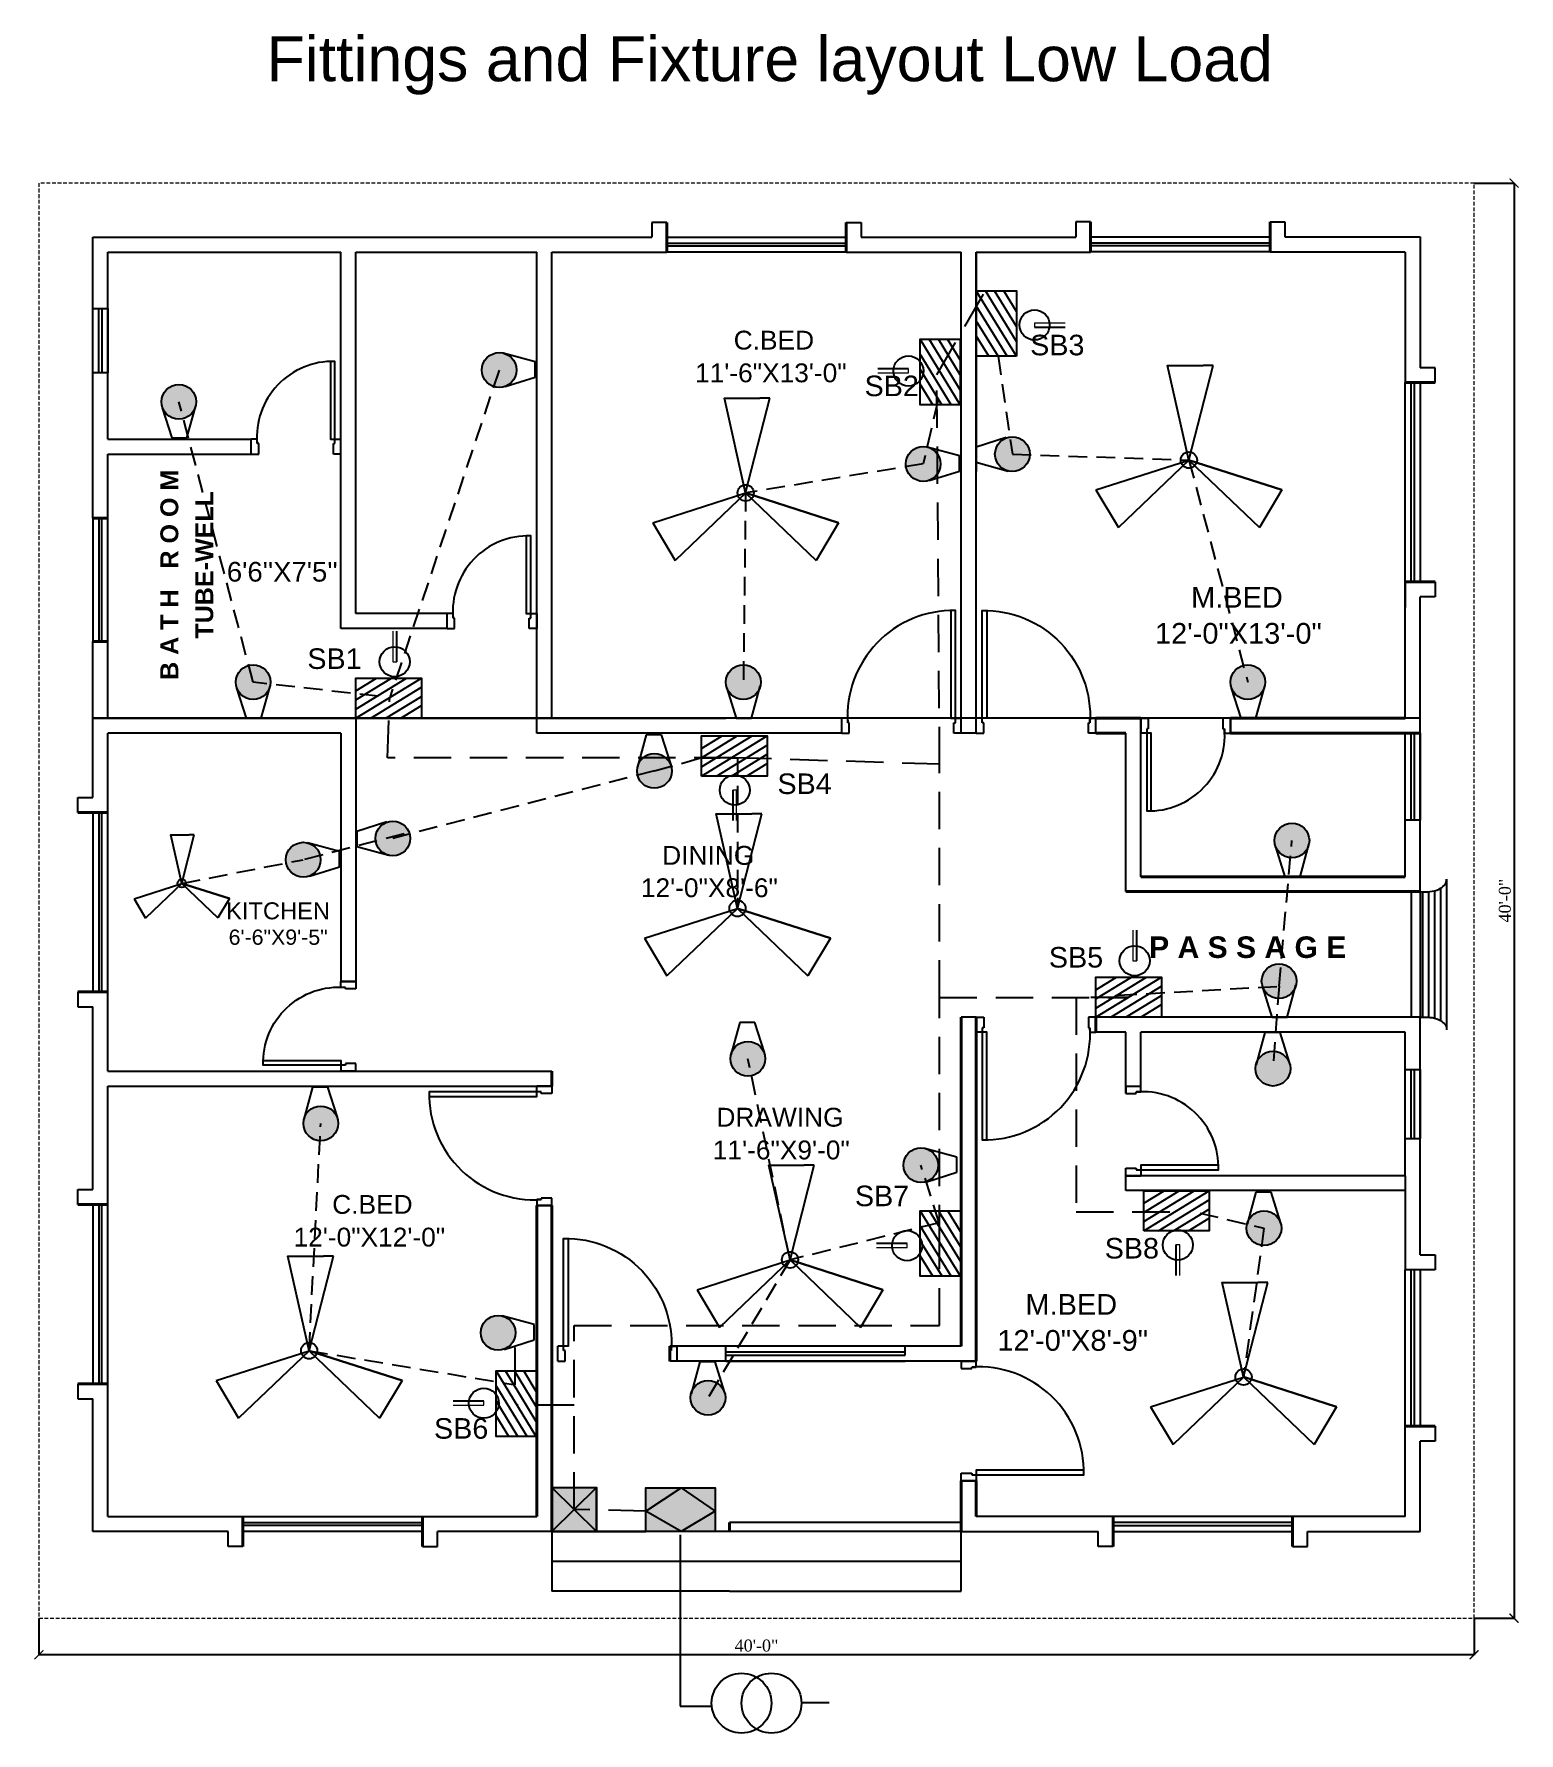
# Model space of a CAD drawing. Header units: inches. Extents: x 2254 to 46109, y 12082 to 26783.
# Drawn here: x 45115 to 45611, y 25567 to 26135 of the extents above; entities that cross this region are included whole.
import ezdxf
from ezdxf.enums import TextEntityAlignment as Align

# ---------------------------------------------------------------- set-up
doc = ezdxf.new("R2010")
doc.units = ezdxf.units.IN
doc.header["$LTSCALE"] = 5
doc.header["$MEASUREMENT"] = 0
doc.linetypes.add('DASHED2', pattern=[0.375, 0.25, -0.125])
doc.linetypes.add('HIDDENX10', pattern=[0.75, 0.5, -0.25])
for name, color, linetype, lineweight in [('0.05', 57, 'Continuous', 5), ('1.0 AREA', 7, 'Continuous', 5), ('dim', 4, 'Continuous', 18), ('Text', 7, 'Continuous', 15), ('wall', 7, 'Continuous', 40)]:
    doc.layers.add(name, color=color, linetype=linetype, lineweight=lineweight)
for name, color, linetype in [('CONT-MNR', 96, 'Continuous'), ('door', 12, 'Continuous'), ('FURNITURE', 3, 'Continuous'), ('LIGHT BULB', 7, 'Continuous'), ('win', 104, 'Continuous'), ('WIRING', 7, 'Continuous')]:
    doc.layers.add(name, color=color, linetype=linetype)
doc.styles.add('RS6', font='times.ttf')
doc.styles.get("Standard").update_dxf_attribs({"font": 'arial.ttf'})
doc.dimstyles.new('1_8-2', dxfattribs={"dimtxt": 4, "dimasz": 3, "dimexe": 0.18, "dimexo": 0.0625, "dimgap": 0.125, "dimtad": 0, "dimdec": 0, "dimrnd": 1.125, "dimzin": 3, "dimdsep": 46, "dimlunit": 4, "dimtxsty": 'RS6', "dimblk": 'ARCHTICK', "dimcen": 2, "dimclrt": 7, "dimadec": 0, "dimazin": 0, "dimtfac": 1, "dimtdec": 0, "dimtix": 1, "dimtmove": 0, "dimatfit": 3, "dimfxl": 1, "dimtvp": 0.75, "dimtolj": 1, "dimtzin": 0, "dimarcsym": 0})

# ---------------------------------------------------------------- blocks, each defined once
blk = doc.blocks.new('A$C074A1D5E')
at = {"linetype": 'Continuous'}
for p, q in [((-38, 5), (-40, 5)), ((-40, 0), (-40, 5)), ((-40, 0), (-37.5, 0)), ((-38, 3.5), (-38, 5)), ((-37.5, 3.5), (-38, 3.5)), ((-37.5, 0), (-37.5, 3.5)), ((-2.5, 3.5), (-2, 3.5)), ((-2.5, 0), (-2.5, 3.5)), ((0, 0), (-2.5, 0)), ((-2, 3.5), (-2, 5)), ((-2, 5), (0, 5)), ((0, 0), (0, 5))]:
    blk.add_line(p, q, dxfattribs=at)
blk.add_lwpolyline([(-3.5, 41), (-3.5, 5), (-2, 5), (-2, 41)], close=True, dxfattribs=at)
blk.add_arc((-2.75, 5.69), 35.32, 88.7832, 183.5551, dxfattribs=at)
blk = doc.blocks.new('D3')
at = {"layer": 'FURNITURE', "linetype": 'Continuous'}
for p, q in [((-30, 0), (-30, 5)), ((-28, 5), (-30, 5)), ((-30, 0), (-27.5, 0)), ((-28, 3.5), (-28, 5)), ((-27.5, 3.5), (-28, 3.5)), ((-27.5, 0), (-27.5, 3.5)), ((-2.5, 0), (-2.5, 3.5)), ((-2.5, 3.5), (-2, 3.5)), ((0, 0), (-2.5, 0)), ((-2, 5), (0, 5)), ((-2, 3.5), (-2, 5)), ((0, 0), (0, 5))]:
    blk.add_line(p, q, dxfattribs=at)
blk.add_lwpolyline([(-3.5, 31), (-3.5, 5), (-2, 5), (-2, 31)], close=True, dxfattribs=at)
blk.add_arc((-2.75, 5.67), 25.34, 88.3041, 184.9079, dxfattribs=at)
blk = doc.blocks.new('BOUN22')
at = {"layer": '0.05', "color": 152, "linetype": 'DASHED2', "true_color": 0x2776bb}
for p, q in [((5398.09, 2116.47), (4918.09, 2116.47)), ((4918.09, 2116.47), (4918.09, 1636.47)), ((5398.09, 1636.47), (5398.09, 2116.47)), ((4918.09, 1636.47), (5398.09, 1636.47))]:
    blk.add_line(p, q, dxfattribs=at)
blk = doc.blocks.new('_ArchTick')
at = {"color": 0, "const_width": 0.15}
blk.add_lwpolyline([(-0.5, -0.5), (0.5, 0.5)], dxfattribs=at)
blk = doc.blocks.new('*D16')
at = {"color": 0, "lineweight": -2, "transparency": 16777216}
for p, q in [((45596.33, 26085.61), (45609.82, 26085.61)), ((45609.64, 26085.61), (45609.64, 25605.61)), ((45596.33, 25605.61), (45609.82, 25605.61))]:
    blk.add_line(p, q, dxfattribs=at)
at = {"layer": 'Defpoints', "color": 0, "lineweight": -3, "transparency": 16777216}
for p in [(45596.27, 26085.61), (45596.27, 25605.61), (45609.64, 25605.61)]:
    blk.add_point(p, dxfattribs=at)
at = {"color": 0, "lineweight": -2, "transparency": 16777216, "xscale": 3, "yscale": 3, "zscale": 3}
for p, rotation in [((45609.64, 26085.61), 90), ((45609.64, 25605.61), 270)]:
    blk.add_blockref('_ArchTick', p, dxfattribs=dict(at, rotation=rotation))
at = {"color": 7, "transparency": 16777216, "insert": (45606.59, 25845.61), "char_height": 4, "attachment_point": 5, "rotation": 90, "style": 'RS6'}
blk.add_mtext('\\A1;40\'-0"', dxfattribs=at)
blk = doc.blocks.new('*D17')
at = {"color": 0, "lineweight": -2, "transparency": 16777216}
for p, q in [((45116.27, 25605.55), (45116.27, 25593.21)), ((45596.27, 25605.55), (45596.27, 25593.21)), ((45596.27, 25593.39), (45116.27, 25593.39))]:
    blk.add_line(p, q, dxfattribs=at)
at = {"layer": 'Defpoints', "color": 0, "lineweight": -3, "transparency": 16777216}
for p in [(45116.27, 25605.61), (45596.27, 25605.61), (45116.27, 25593.39)]:
    blk.add_point(p, dxfattribs=at)
at = {"color": 0, "lineweight": -2, "transparency": 16777216, "xscale": 3, "yscale": 3, "zscale": 3, "rotation": 180}
blk.add_blockref('_ArchTick', (45116.27, 25593.39), dxfattribs=at)
at = {"color": 0, "lineweight": -2, "transparency": 16777216, "xscale": 3, "yscale": 3, "zscale": 3}
blk.add_blockref('_ArchTick', (45596.27, 25593.39), dxfattribs=at)
at = {"color": 7, "transparency": 16777216, "insert": (45356.27, 25596.44), "char_height": 4, "attachment_point": 5, "style": 'RS6'}
blk.add_mtext('\\A1;40\'-0"', dxfattribs=at)
blk = doc.blocks.new('r')
at = {"color": 1, "ltscale": 0.1}
blk.add_line((32734.51, 11226.13), (32724.26, 11226.13), dxfattribs=at)
blk.add_circle((32734.47, 11225.44), 5.03, dxfattribs=at)
at = {"layer": 'dim'}
for p, q in [((32724.26, 11224.8), (32734.51, 11224.8)), ((32734.51, 11224.8), (32734.51, 11226.13))]:
    blk.add_line(p, q, dxfattribs=at)

msp = doc.modelspace()

# ---------------------------------------------------------------- hatches: boundary and pattern name
at = {"layer": 'LIGHT BULB'}
h = msp.add_hatch(color=256, dxfattribs=at)
h.set_gradient(color1=(255, 255, 255), color2=(254, 234, 185), tint=1)
h.paths.add_polyline_path([(45270.2, 26017.27, 0.860017), (45271.92, 26028.63), (45271.55, 26028.73, 0.059005), (45270.2, 26028.89, 1)])
h = msp.add_hatch(color=256, dxfattribs=at)
h.set_gradient(color1=(255, 255, 255), color2=(254, 234, 185), tint=1)
h.paths.add_polyline_path([(45157.27, 26012.44, 0.860017), (45168.63, 26010.72), (45168.73, 26011.08, 0.059005), (45168.89, 26012.44, 1)])
h = msp.add_hatch(color=256, dxfattribs=at)
h.set_gradient(color1=(255, 255, 255), color2=(254, 234, 185), tint=1)
h.paths.add_polyline_path([(45441.84, 26000.74, 0.860017), (45440.13, 25989.38), (45440.49, 25989.28, 0.059005), (45441.84, 25989.12, 1)])
h = msp.add_hatch(color=256, dxfattribs=at)
h.set_gradient(color1=(255, 255, 255), color2=(254, 234, 185), tint=1)
h.paths.add_polyline_path([(45412.04, 25985.84, 0.860017), (45413.76, 25997.2), (45413.39, 25997.3, 0.059005), (45412.04, 25997.46, 1)])
h = msp.add_hatch(color=256, dxfattribs=at)
h.set_gradient(color1=(255, 255, 255), color2=(254, 234, 185), tint=1)
h.paths.add_polyline_path([(45182.1, 25918.69, 0.860017), (45193.46, 25916.97), (45193.56, 25917.33, 0.059005), (45193.72, 25918.69, 1)])
h = msp.add_hatch(color=256, dxfattribs=at)
h.set_gradient(color1=(255, 255, 255), color2=(254, 234, 185), tint=1)
h.paths.add_polyline_path([(45346.05, 25918.69, 0.860017), (45357.41, 25916.97), (45357.51, 25917.33, 0.059005), (45357.67, 25918.69, 1)])
h = msp.add_hatch(color=256, dxfattribs=at)
h.set_gradient(color1=(255, 255, 255), color2=(254, 234, 185), tint=1)
h.paths.add_polyline_path([(45514.77, 25918.69, 0.860017), (45526.13, 25916.97), (45526.23, 25917.33, 0.059005), (45526.39, 25918.69, 1)])
h = msp.add_hatch(color=256, dxfattribs=at)
h.set_gradient(color1=(255, 255, 255), color2=(254, 234, 185), tint=1)
h.paths.add_polyline_path([(45327.92, 25888.98, 0.860017), (45316.56, 25890.7), (45316.46, 25890.34, 0.059005), (45316.3, 25888.98, 1)])
h = msp.add_hatch(color=256, dxfattribs=at)
h.set_gradient(color1=(255, 255, 255), color2=(254, 234, 185), tint=1)
h.paths.add_polyline_path([(45234.64, 25872.23, 0.860017), (45232.92, 25860.87), (45233.28, 25860.77, 0.059005), (45234.64, 25860.61, 1)])
h = msp.add_hatch(color=256, dxfattribs=at)
h.set_gradient(color1=(255, 255, 255), color2=(254, 234, 185), tint=1)
h.paths.add_polyline_path([(45529.55, 25865.69, 0.860017), (45540.91, 25863.97), (45541.01, 25864.33, 0.059005), (45541.17, 25865.69, 1)])
h = msp.add_hatch(color=256, dxfattribs=at)
h.set_gradient(color1=(255, 255, 255), color2=(254, 234, 185), tint=1)
h.paths.add_polyline_path([(45204.68, 25853.49, 0.860017), (45206.4, 25864.85), (45206.04, 25864.95, 0.059005), (45204.68, 25865.11, 1)])
h = msp.add_hatch(color=256, dxfattribs=at)
h.set_gradient(color1=(255, 255, 255), color2=(254, 234, 185), tint=1)
h.paths.add_polyline_path([(45525.22, 25818.69, 0.860017), (45536.58, 25816.97), (45536.68, 25817.33, 0.059005), (45536.84, 25818.69, 1)])
h = msp.add_hatch(color=256, dxfattribs=at)
h.set_gradient(color1=(255, 255, 255), color2=(254, 234, 185), tint=1)
h.paths.add_polyline_path([(45359.18, 25792.73, 0.860017), (45347.82, 25794.45), (45347.72, 25794.09, 0.059005), (45347.56, 25792.73, 1)])
h = msp.add_hatch(color=256, dxfattribs=at)
h.set_gradient(color1=(255, 255, 255), color2=(254, 234, 185), tint=1)
h.paths.add_polyline_path([(45534.82, 25789.42, 0.860017), (45523.46, 25791.14), (45523.36, 25790.77, 0.059005), (45523.2, 25789.42, 1)])
h = msp.add_hatch(color=256, dxfattribs=at)
h.set_gradient(color1=(255, 255, 255), color2=(254, 234, 185), tint=1)
h.paths.add_polyline_path([(45216.34, 25771.11, 0.860017), (45204.97, 25772.83), (45204.88, 25772.47, 0.059005), (45204.71, 25771.11, 1)])
h = msp.add_hatch(color=256, dxfattribs=at)
h.set_gradient(color1=(255, 255, 255), color2=(254, 234, 185), tint=1)
h.paths.add_polyline_path([(45411.24, 25751.3, 0.860017), (45412.96, 25762.66), (45412.59, 25762.76, 0.059005), (45411.24, 25762.92, 1)])
h = msp.add_hatch(color=256, dxfattribs=at)
h.set_gradient(color1=(255, 255, 255), color2=(254, 234, 185), tint=1)
h.paths.add_polyline_path([(45531.81, 25736.06, 0.860017), (45520.45, 25737.78), (45520.35, 25737.42, 0.059005), (45520.19, 25736.06, 1)])
h = msp.add_hatch(color=256, dxfattribs=at)
h.set_gradient(color1=(255, 255, 255), color2=(254, 234, 185), tint=1)
h.paths.add_polyline_path([(45269.83, 25695.27, 0.860017), (45271.55, 25706.63), (45271.19, 25706.73, 0.059005), (45269.83, 25706.89, 1)])
h = msp.add_hatch(color=256, dxfattribs=at)
h.set_gradient(color1=(255, 255, 255), color2=(254, 234, 185), tint=1)
h.paths.add_polyline_path([(45345.85, 25679.32, 0.860017), (45334.49, 25681.04), (45334.39, 25680.68, 0.059005), (45334.23, 25679.32, 1)])
at = {"layer": 'WIRING', "linetype": 'ByBlock', "lineweight": -3, "ltscale": 5, "true_color": 0x000000}
h = msp.add_hatch(color=18, dxfattribs=at)
h.set_gradient(color1=(255, 255, 255), color2=(254, 234, 185), name='INVCURVED')
h.paths.add_polyline_path([(45302.75, 25649.33), (45295.26, 25649.33), (45295.26, 25641.97)], flags=17)
h.paths.add_polyline_path([(45295.26, 25649.33), (45287.77, 25649.33), (45295.26, 25641.97)], flags=17)
h.paths.add_polyline_path([(45287.77, 25649.33), (45287.77, 25634.61), (45295.26, 25641.97)])
h.paths.add_polyline_path([(45295.26, 25641.97), (45287.77, 25634.61), (45302.75, 25634.61)])
h.paths.add_polyline_path([(45302.75, 25641.81), (45295.26, 25641.97), (45302.75, 25634.61)])
h.paths.add_polyline_path([(45302.75, 25649.33), (45295.26, 25641.97), (45302.75, 25641.81)])
at = {"layer": 'WIRING', "lineweight": -3, "ltscale": 5, "true_color": 0x000000}
h = msp.add_hatch(color=18, dxfattribs=at)
h.set_gradient(color1=(255, 255, 255), color2=(254, 234, 185), name='INVCURVED')
h.paths.add_polyline_path([(45342.47, 25641.45), (45331.09, 25649.2), (45319.25, 25641.45), (45331.09, 25634.61)])
h.paths.add_polyline_path([(45342.47, 25649.2), (45331.09, 25649.2), (45342.47, 25641.45)], flags=17)
h.paths.add_polyline_path([(45319.25, 25641.45), (45319.25, 25634.61), (45331.09, 25634.61)], flags=17)
h.paths.add_polyline_path([(45331.09, 25649.2), (45319.25, 25649.2), (45319.25, 25641.45)], flags=17)
h.paths.add_polyline_path([(45342.47, 25641.45), (45331.09, 25634.61), (45342.47, 25634.61)], flags=17)

# ---------------------------------------------------------------- linework, layer by layer
for p, q in [((45134.27, 25973.54), (45134.27, 26067.47)), ((45134.27, 26067.47), (45218.06, 26067.47)), ((45217.27, 26067.47), (45321.27, 26067.47)), ((45391.27, 26067.47), (45463.02, 26067.47)), ((45533.02, 26067.61), (45578.27, 26067.61)), ((45139.27, 25999.96), (45139.27, 26062.47)), ((45139.27, 26062.47), (45217.27, 26062.47)), ((45217.27, 25936.61), (45217.27, 26062.47)), ((45222.27, 26014.47), (45222.27, 26062.47)), ((45222.27, 26062.47), (45282.77, 26062.47)), ((45282.77, 25941.61), (45282.77, 26062.47)), ((45287.77, 26062.47), (45326.27, 26062.47)), ((45287.77, 25906.61), (45287.77, 26062.47)), ((45386.27, 26062.47), (45424.77, 26062.47)), ((45424.77, 25901.61), (45424.77, 26062.47)), ((45429.77, 25901.61), (45429.77, 26062.47)), ((45429.77, 26062.47), (45468.02, 26062.47)), ((45528.02, 26062.61), (45573.27, 26062.61)), ((45134.27, 26043.68), (45139.27, 26043.68)), ((45139.27, 26022.19), (45134.27, 26022.19)), ((45222.27, 25941.61), (45222.27, 26014.47)), ((45139.27, 25999.96), (45187.27, 25999.96)), ((45139.27, 25973.54), (45139.27, 25994.96)), ((45139.27, 25994.96), (45187.27, 25994.96)), ((45573.27, 25952.2), (45573.27, 25943.6)), ((45252.77, 25941.61), (45222.27, 25941.61)), ((45282.77, 25941.61), (45282.77, 25936.61)), ((45282.77, 25901.61), (45282.77, 25936.61)), ((45134.27, 25880.11), (45134.27, 25932.33)), ((45139.27, 25906.61), (45139.27, 25932.33)), ((45578.27, 25906.61), (45134.27, 25906.61)), ((45222.27, 25906.61), (45139.27, 25906.61)), ((45139.27, 25875.11), (45139.27, 25901.61)), ((45217.27, 25901.61), (45139.27, 25901.61)), ((45217.27, 25901.61), (45217.27, 25818.61)), ((45222.27, 25906.61), (45222.27, 25818.61)), ((45384.77, 25901.61), (45282.77, 25901.61)), ((45384.77, 25901.61), (45384.77, 25906.61)), ((45429.77, 25901.61), (45424.77, 25901.61)), ((45469.77, 25901.61), (45469.77, 25906.61)), ((45479.77, 25848.61), (45479.77, 25901.61)), ((45484.77, 25853.61), (45484.77, 25906.61)), ((45514.77, 25901.61), (45514.77, 25906.61)), ((45578.27, 25872.54), (45573.27, 25872.54)), ((45587.07, 25852.8), (45587.07, 25802.43)), ((45579.07, 25848.59), (45579.07, 25806.64)), ((45581.07, 25848.62), (45581.07, 25806.61)), ((45583.07, 25848.93), (45583.07, 25806.29)), ((45585.07, 25849.77), (45585.07, 25805.45)), ((45139.27, 25788.61), (45139.27, 25815.11)), ((45469.77, 25806.61), (45469.77, 25801.61)), ((45573.27, 25789.15), (45578.27, 25789.15)), ((45573.27, 25766.08), (45578.27, 25766.08)), ((45573.27, 25753.61), (45573.27, 25722.11)), ((45578.27, 25727.11), (45583.27, 25727.11)), ((45583.27, 25727.11), (45583.27, 25722.11)), ((45578.27, 25722.11), (45573.27, 25722.11)), ((45583.27, 25722.11), (45578.27, 25722.11)), ((45346.02, 25691.61), (45346.02, 25696.61)), ((45406.02, 25693.61), (45406.02, 25696.61)), ((45287.77, 25634.61), (45287.77, 25614.61)), ((45424.77, 25614.61), (45424.77, 25634.61)), ((45347.27, 25614.61), (45424.77, 25614.61))]:
    msp.add_line(p, q)
at = {"color": 18, "lineweight": 25, "true_color": 0x000000}
for p, q in [((45319.25, 25641.45), (45331.09, 25649.2)), ((45331.09, 25649.2), (45342.47, 25641.45)), ((45331.09, 25634.61), (45319.25, 25641.45)), ((45342.47, 25641.45), (45331.09, 25634.61))]:
    msp.add_line(p, q, dxfattribs=at)
at = {"lineweight": 25}
msp.add_lwpolyline([(45319.25, 25634.61), (45319.25, 25649.2), (45342.47, 25649.2), (45342.47, 25634.61)], close=True, dxfattribs=at)
for points in [[(45578.27, 25848.61), (45584.56, 25849.49), (45587.07, 25852.34), (45587.07, 25852.8)], [(45578.27, 25806.61), (45584.56, 25805.73), (45587.07, 25802.88), (45587.07, 25802.43)]]:
    msp.add_spline(points, degree=3)
at = {"layer": '1.0 AREA', "lineweight": -3}
for p, q in [((45326.27, 26072.47), (45321.27, 26072.47)), ((45321.27, 26072.47), (45321.27, 26067.47)), ((45386.27, 26072.47), (45391.27, 26072.47)), ((45391.27, 26072.47), (45391.27, 26067.47)), ((45468.02, 26072.61), (45463.02, 26072.61)), ((45463.02, 26072.61), (45463.02, 26067.47)), ((45528.02, 26072.61), (45533.02, 26072.61)), ((45533.02, 26072.61), (45533.02, 26067.61)), ((45578.27, 26067.61), (45578.27, 26023.86)), ((45573.27, 26062.47), (45573.27, 26018.86)), ((45583.27, 26023.86), (45578.27, 26023.86)), ((45583.27, 26018.86), (45583.27, 26023.86)), ((45573.27, 25906.61), (45573.27, 25952.2)), ((45578.27, 25901.61), (45578.27, 25947.2)), ((45583.27, 25947.2), (45578.27, 25947.2)), ((45583.27, 25952.2), (45583.27, 25947.2)), ((45578.27, 25872.54), (45578.27, 25901.61)), ((45129.27, 25875.11), (45129.27, 25880.11)), ((45129.27, 25880.11), (45134.27, 25880.11)), ((45573.27, 25853.61), (45573.27, 25872.54)), ((45578.27, 25848.61), (45578.27, 25872.54)), ((45217.27, 25818.61), (45222.27, 25818.61)), ((45129.27, 25815.11), (45129.27, 25810.11)), ((45129.27, 25810.11), (45134.27, 25810.11)), ((45134.27, 25748.99), (45134.27, 25810.11)), ((45429.77, 25806.61), (45424.77, 25806.61)), ((45578.27, 25806.61), (45469.77, 25806.61)), ((45578.27, 25727.11), (45578.27, 25806.61)), ((45479.77, 25801.61), (45469.77, 25801.61)), ((45479.77, 25781.11), (45479.77, 25801.61)), ((45484.77, 25783.61), (45484.77, 25801.61)), ((45573.27, 25801.61), (45484.77, 25801.61)), ((45573.27, 25753.61), (45573.27, 25801.61)), ((45139.27, 25788.61), (45282.77, 25788.61)), ((45282.77, 25788.61), (45287.77, 25788.61)), ((45578.27, 25766.08), (45578.27, 25789.15)), ((45139.27, 25743.99), (45139.27, 25783.61)), ((45139.27, 25783.61), (45287.77, 25783.61)), ((45479.77, 25748.61), (45479.77, 25756.11)), ((45573.27, 25753.61), (45479.77, 25753.61)), ((45129.27, 25743.99), (45129.27, 25748.99)), ((45129.27, 25748.99), (45134.27, 25748.99)), ((45573.27, 25748.61), (45479.77, 25748.61)), ((45282.77, 25743.61), (45287.77, 25743.61)), ((45424.77, 25696.61), (45327.27, 25696.61)), ((45429.77, 25691.61), (45327.27, 25691.61)), ((45129.27, 25683.99), (45129.27, 25678.99)), ((45139.27, 25639.61), (45139.27, 25683.99)), ((45129.27, 25678.99), (45134.27, 25678.99)), ((45134.27, 25634.61), (45134.27, 25678.99)), ((45573.27, 25639.61), (45573.27, 25669.79)), ((45583.27, 25669.79), (45583.27, 25664.79)), ((45578.27, 25634.61), (45578.27, 25664.79)), ((45583.27, 25664.79), (45578.27, 25664.79)), ((45429.77, 25651.61), (45424.77, 25651.61)), ((45179.52, 25634.61), (45134.27, 25634.61)), ((45139.27, 25639.61), (45184.52, 25639.61)), ((45179.52, 25629.61), (45179.52, 25634.61)), ((45244.52, 25639.61), (45282.77, 25639.61)), ((45287.77, 25634.61), (45249.52, 25634.61)), ((45249.52, 25629.61), (45249.52, 25634.61)), ((45347.27, 25634.61), (45287.77, 25634.61)), ((45424.77, 25634.61), (45470.52, 25634.61)), ((45475.52, 25639.61), (45429.77, 25639.61)), ((45470.52, 25629.61), (45470.52, 25634.61)), ((45573.27, 25639.61), (45535.52, 25639.61)), ((45540.52, 25634.61), (45578.27, 25634.61)), ((45540.52, 25629.61), (45540.52, 25634.61)), ((45184.52, 25629.61), (45179.52, 25629.61)), ((45244.52, 25629.61), (45249.52, 25629.61)), ((45475.52, 25629.61), (45470.52, 25629.61)), ((45535.52, 25629.61), (45540.52, 25629.61)), ((45424.77, 25624.61), (45287.77, 25624.61)), ((45347.27, 25614.61), (45287.77, 25614.61))]:
    msp.add_line(p, q, dxfattribs=at)
at = {"layer": '1.0 AREA', "color": 165, "lineweight": -3, "true_color": 0x5e67af}
for p, q in [((45575.27, 25848.61), (45575.27, 25806.61)), ((45578.27, 25848.61), (45578.27, 25806.61)), ((45424.77, 25637.61), (45347.27, 25637.61)), ((45424.77, 25634.61), (45347.27, 25634.61))]:
    msp.add_line(p, q, dxfattribs=at)
at = {"layer": 'LIGHT BULB'}
for p, q in [((45429.77, 26062.47), (45429.77, 25989.12)), ((45282.27, 26025.78), (45271.55, 26028.73)), ((45272.23, 26017.52), (45282.27, 26020.72)), ((45282.27, 26020.72), (45282.27, 26025.78)), ((45500.88, 25992.96), (45508.99, 26024.59)), ((45508.99, 26024.59), (45505.66, 26024.59)), ((45157.52, 26010.4), (45160.72, 26000.36)), ((45165.79, 26000.36), (45168.73, 26011.08)), ((45352.64, 25981.98), (45360.75, 26013.62)), ((45360.75, 26013.62), (45357.42, 26013.62)), ((45160.72, 26000.36), (45165.79, 26000.36)), ((45439.81, 26000.49), (45429.77, 25997.28)), ((45424.11, 25994.35), (45413.39, 25997.3)), ((45424.11, 25989.29), (45424.11, 25994.35)), ((45429.77, 25997.28), (45429.77, 25992.22)), ((45429.77, 25992.22), (45440.49, 25989.28)), ((45469.8, 25982.97), (45500.88, 25992.95)), ((45500.88, 25992.95), (45477.31, 25970.36)), ((45500.88, 25992.96), (45531.97, 25982.97)), ((45531.97, 25982.97), (45500.88, 25992.96)), ((45500.88, 25992.96), (45524.46, 25970.37)), ((45414.07, 25986.09), (45424.11, 25989.29)), ((45321.56, 25971.99), (45352.65, 25981.97)), ((45352.65, 25981.97), (45329.07, 25959.39)), ((45352.64, 25981.98), (45383.73, 25972)), ((45383.73, 25972), (45352.64, 25981.98)), ((45352.64, 25981.98), (45376.22, 25959.4)), ((45469.8, 25982.97), (45477.31, 25970.36)), ((45531.97, 25982.97), (45524.46, 25970.37)), ((45321.56, 25971.99), (45329.07, 25959.39)), ((45383.73, 25972), (45376.22, 25959.4)), ((45252.77, 25936.61), (45217.27, 25936.61)), ((45182.35, 25916.65), (45185.55, 25906.61)), ((45190.61, 25906.61), (45193.56, 25917.33)), ((45346.31, 25916.65), (45349.51, 25906.61)), ((45354.57, 25906.61), (45357.51, 25917.33)), ((45515.02, 25916.65), (45518.22, 25906.61)), ((45523.29, 25906.61), (45526.23, 25917.33)), ((45134.27, 25906.61), (45346.05, 25906.61)), ((45139.27, 25906.61), (45182.1, 25906.61)), ((45185.55, 25906.61), (45190.61, 25906.61)), ((45349.51, 25906.61), (45354.57, 25906.61)), ((45518.22, 25906.61), (45523.29, 25906.61)), ((45319.4, 25901.06), (45316.46, 25890.34)), ((45324.46, 25901.06), (45319.4, 25901.06)), ((45327.67, 25891.02), (45324.46, 25901.06)), ((45349.9, 25843), (45358.01, 25874.64)), ((45358.01, 25874.64), (45354.67, 25874.64)), ((45164.03, 25851.38), (45168.19, 25867.59)), ((45168.19, 25867.59), (45166.48, 25867.59)), ((45232.6, 25871.98), (45222.57, 25868.78)), ((45222.57, 25868.78), (45222.57, 25863.71)), ((45216.76, 25862.01), (45206.04, 25864.95)), ((45216.76, 25856.94), (45216.76, 25862.01)), ((45222.57, 25863.71), (45233.28, 25860.77)), ((45529.81, 25863.65), (45533.01, 25853.61)), ((45538.07, 25853.61), (45541.01, 25864.33)), ((45206.72, 25853.74), (45216.76, 25856.94)), ((45148.11, 25846.26), (45164.04, 25851.38)), ((45164.04, 25851.38), (45151.95, 25839.8)), ((45164.03, 25851.38), (45179.97, 25846.27)), ((45179.97, 25846.27), (45164.03, 25851.38)), ((45164.03, 25851.38), (45176.12, 25839.81)), ((45573.27, 25853.61), (45529.55, 25853.61)), ((45533.01, 25853.61), (45538.07, 25853.61)), ((45148.11, 25846.26), (45151.95, 25839.8)), ((45179.97, 25846.27), (45176.12, 25839.81)), ((45318.81, 25833.01), (45349.9, 25842.99)), ((45349.9, 25842.99), (45326.32, 25820.41)), ((45349.9, 25843), (45380.99, 25833.02)), ((45380.99, 25833.02), (45349.9, 25843)), ((45349.9, 25843), (45373.48, 25820.41)), ((45318.81, 25833.01), (45326.32, 25820.41)), ((45380.99, 25833.02), (45373.48, 25820.41)), ((45525.47, 25816.65), (45528.67, 25806.61)), ((45533.73, 25806.61), (45536.68, 25817.33)), ((45350.66, 25804.81), (45347.72, 25794.09)), ((45355.73, 25804.81), (45350.66, 25804.81)), ((45358.93, 25794.77), (45355.73, 25804.81)), ((45528.67, 25806.61), (45533.73, 25806.61)), ((45526.31, 25801.49), (45523.36, 25790.77)), ((45531.37, 25801.49), (45526.31, 25801.49)), ((45534.57, 25791.45), (45531.37, 25801.49)), ((45207.82, 25783.19), (45204.88, 25772.47)), ((45212.88, 25783.19), (45207.82, 25783.19)), ((45216.08, 25773.15), (45212.88, 25783.19)), ((45423.31, 25759.82), (45412.59, 25762.76)), ((45423.31, 25754.75), (45423.31, 25759.82)), ((45367.48, 25725.46), (45375.59, 25757.09)), ((45375.59, 25757.09), (45372.25, 25757.09)), ((45413.27, 25751.55), (45423.31, 25754.75)), ((45523.29, 25748.13), (45520.35, 25737.42)), ((45528.36, 25748.13), (45523.29, 25748.13)), ((45531.56, 25738.1), (45528.36, 25748.13)), ((45206.64, 25695.08), (45214.75, 25726.71)), ((45214.75, 25726.71), (45211.41, 25726.71)), ((45336.39, 25715.47), (45367.48, 25725.45)), ((45367.48, 25725.45), (45343.9, 25702.86)), ((45367.48, 25725.46), (45398.57, 25715.48)), ((45398.57, 25715.48), (45367.48, 25725.46)), ((45367.48, 25725.46), (45391.06, 25702.87)), ((45336.39, 25715.47), (45343.9, 25702.86)), ((45398.57, 25715.48), (45391.06, 25702.87)), ((45519.16, 25686.29), (45527.27, 25717.92)), ((45527.27, 25717.92), (45523.93, 25717.92)), ((45281.91, 25703.79), (45271.19, 25706.73)), ((45281.91, 25698.72), (45281.91, 25703.79)), ((45271.87, 25695.52), (45281.91, 25698.72)), ((45175.55, 25685.09), (45206.64, 25695.07)), ((45206.64, 25695.07), (45183.06, 25672.48)), ((45206.64, 25695.08), (45237.73, 25685.09)), ((45237.73, 25685.09), (45206.64, 25695.08)), ((45206.64, 25695.08), (45230.22, 25672.49)), ((45337.33, 25691.39), (45334.39, 25680.68)), ((45342.4, 25691.39), (45337.33, 25691.39)), ((45345.6, 25681.36), (45342.4, 25691.39)), ((45488.07, 25676.3), (45519.16, 25686.28)), ((45519.16, 25686.28), (45495.58, 25663.69)), ((45519.16, 25686.29), (45550.25, 25676.31)), ((45550.25, 25676.31), (45519.16, 25686.29)), ((45519.16, 25686.29), (45542.74, 25663.7)), ((45175.55, 25685.09), (45183.06, 25672.48)), ((45237.73, 25685.09), (45230.22, 25672.49)), ((45488.07, 25676.3), (45495.58, 25663.69)), ((45550.25, 25676.31), (45542.74, 25663.7))]:
    msp.add_line(p, q, dxfattribs=at)
for points in [[(45500.88, 25992.96), (45493.78, 26024.59), (45505.66, 26024.59)], [(45352.64, 25981.98), (45345.54, 26013.62), (45357.42, 26013.62)], [(45349.9, 25843), (45342.8, 25874.64), (45354.67, 25874.64)], [(45164.03, 25851.38), (45160.4, 25867.59), (45166.48, 25867.59)], [(45367.48, 25725.46), (45360.38, 25757.09), (45372.25, 25757.09)], [(45206.64, 25695.08), (45199.54, 25726.71), (45211.41, 25726.71)], [(45519.16, 25686.29), (45512.06, 25717.92), (45523.93, 25717.92)]]:
    msp.add_lwpolyline(points, dxfattribs=at)
for centre, radius in [((45270.2, 26023.08), 5.81), ((45163.08, 26012.44), 5.81), ((45441.84, 25994.93), 5.81), ((45412.04, 25991.65), 5.81), ((45500.88, 25992.96), 2.72), ((45352.64, 25981.98), 2.72), ((45187.91, 25918.69), 5.81), ((45351.86, 25918.69), 5.81), ((45520.58, 25918.69), 5.81), ((45322.11, 25888.98), 5.81), ((45234.64, 25866.42), 5.81), ((45535.36, 25865.69), 5.81), ((45204.68, 25859.3), 5.81), ((45164.03, 25851.38), 1.39), ((45349.9, 25843), 2.72), ((45531.03, 25818.69), 5.81), ((45353.37, 25792.73), 5.81), ((45529.01, 25789.42), 5.81), ((45210.52, 25771.11), 5.81), ((45411.24, 25757.11), 5.81), ((45526, 25736.06), 5.81), ((45367.48, 25725.46), 2.72), ((45269.83, 25701.08), 5.81), ((45206.64, 25695.08), 2.72), ((45519.16, 25686.29), 2.72), ((45340.04, 25679.32), 5.81)]:
    msp.add_circle(centre, radius, dxfattribs=at)
at = {"layer": 'wall'}
for p, q in [((45326.27, 26062.47), (45326.27, 26072.47)), ((45386.27, 26062.47), (45386.27, 26072.47)), ((45468.02, 26062.47), (45468.02, 26072.61)), ((45528.02, 26062.61), (45528.02, 26072.61)), ((45573.27, 26018.86), (45583.27, 26018.86)), ((45139.27, 25973.54), (45134.27, 25973.54)), ((45573.27, 25952.2), (45578.27, 25952.2)), ((45573.27, 25952.2), (45583.27, 25952.2)), ((45139.27, 25932.33), (45134.27, 25932.33)), ((45469.77, 25906.61), (45484.77, 25906.61)), ((45469.77, 25901.61), (45479.77, 25901.61)), ((45514.77, 25906.61), (45573.27, 25906.61)), ((45514.77, 25901.61), (45578.27, 25901.61)), ((45139.27, 25875.11), (45129.27, 25875.11)), ((45484.77, 25853.61), (45573.27, 25853.61)), ((45479.77, 25848.61), (45578.27, 25848.61)), ((45139.27, 25815.11), (45129.27, 25815.11)), ((45139.27, 25743.99), (45129.27, 25743.99)), ((45139.27, 25683.99), (45129.27, 25683.99)), ((45139.27, 25683.99), (45134.27, 25683.99)), ((45573.27, 25669.79), (45578.27, 25669.79)), ((45573.27, 25669.79), (45583.27, 25669.79)), ((45184.52, 25639.61), (45184.52, 25634.61)), ((45184.52, 25639.61), (45184.52, 25629.61)), ((45244.52, 25639.61), (45244.52, 25629.61)), ((45475.52, 25639.61), (45475.52, 25629.61)), ((45535.52, 25639.61), (45535.52, 25634.61)), ((45535.52, 25639.61), (45535.52, 25629.61))]:
    msp.add_line(p, q, dxfattribs=at)
at = {"layer": 'wall', "ltscale": 25}
for p, q in [((45424.77, 25696.61), (45424.77, 25806.61)), ((45429.77, 25691.61), (45429.77, 25806.61)), ((45469.77, 25801.61), (45469.77, 25806.61)), ((45287.77, 25783.61), (45287.77, 25788.61)), ((45282.77, 25639.61), (45282.77, 25743.61)), ((45287.77, 25634.61), (45287.77, 25743.61)), ((45327.27, 25691.61), (45327.27, 25696.61)), ((45424.77, 25634.61), (45424.77, 25651.61)), ((45429.77, 25639.61), (45429.77, 25651.61)), ((45347.27, 25634.61), (45347.27, 25637.61))]:
    msp.add_line(p, q, dxfattribs=at)
at = {"layer": 'win'}
for p, q in [((45326.27, 26067.47), (45386.27, 26067.47)), ((45468.02, 26067.61), (45528.02, 26067.61)), ((45326.27, 26065.47), (45386.27, 26065.47)), ((45386.27, 26064.47), (45326.27, 26064.47)), ((45386.27, 26062.47), (45326.27, 26062.47)), ((45468.02, 26065.61), (45528.02, 26065.61)), ((45528.02, 26064.61), (45468.02, 26064.61)), ((45528.02, 26062.61), (45468.02, 26062.61)), ((45134.27, 26022.19), (45134.27, 26043.68)), ((45136.27, 26022.19), (45136.27, 26043.68)), ((45137.27, 26043.68), (45137.27, 26022.19)), ((45139.27, 26043.68), (45139.27, 26022.19)), ((45573.27, 25952.2), (45573.27, 26018.86)), ((45575.27, 25952.2), (45575.27, 26018.86)), ((45576.27, 26018.86), (45576.27, 25952.2)), ((45578.27, 26018.86), (45578.27, 25952.2)), ((45134.27, 25973.54), (45134.27, 25932.33)), ((45136.27, 25973.54), (45136.27, 25932.33)), ((45137.27, 25932.33), (45137.27, 25973.54)), ((45139.27, 25932.33), (45139.27, 25973.54)), ((45573.27, 25872.54), (45573.27, 25901.61)), ((45575.27, 25872.54), (45575.27, 25901.61)), ((45576.27, 25901.61), (45576.27, 25872.54)), ((45578.27, 25901.61), (45578.27, 25872.54)), ((45134.27, 25875.11), (45134.27, 25815.11)), ((45136.27, 25875.11), (45136.27, 25815.11)), ((45137.27, 25815.11), (45137.27, 25875.11)), ((45139.27, 25815.11), (45139.27, 25875.11)), ((45573.27, 25766.08), (45573.27, 25789.15)), ((45575.27, 25766.08), (45575.27, 25789.15)), ((45576.27, 25789.15), (45576.27, 25766.08)), ((45578.27, 25789.15), (45578.27, 25766.08)), ((45134.27, 25743.99), (45134.27, 25683.99)), ((45136.27, 25743.99), (45136.27, 25683.99)), ((45137.27, 25683.99), (45137.27, 25743.99)), ((45139.27, 25683.99), (45139.27, 25743.99)), ((45573.27, 25669.79), (45573.27, 25722.11)), ((45575.27, 25669.79), (45575.27, 25722.11)), ((45576.27, 25722.11), (45576.27, 25669.79)), ((45578.27, 25722.11), (45578.27, 25669.79)), ((45406.02, 25696.61), (45346.02, 25696.61)), ((45406.02, 25694.61), (45346.02, 25694.61)), ((45346.02, 25693.61), (45406.02, 25693.61)), ((45346.02, 25691.61), (45406.02, 25691.61)), ((45184.52, 25639.61), (45244.52, 25639.61)), ((45184.52, 25637.61), (45244.52, 25637.61)), ((45244.52, 25636.61), (45184.52, 25636.61)), ((45244.52, 25634.61), (45184.52, 25634.61)), ((45535.52, 25639.61), (45475.52, 25639.61)), ((45535.52, 25637.61), (45475.52, 25637.61)), ((45475.52, 25636.61), (45535.52, 25636.61)), ((45475.52, 25634.61), (45535.52, 25634.61))]:
    msp.add_line(p, q, dxfattribs=at)
at = {"layer": 'WIRING', "color": 18, "true_color": 0x000000}
for p, q in [((45429.77, 26062.47), (45429.77, 26027.66)), ((45302.75, 25649.33), (45287.77, 25634.61)), ((45302.75, 25634.61), (45302.75, 25649.33))]:
    msp.add_line(p, q, dxfattribs=at)
at = {"layer": 'WIRING', "color": 85, "linetype": 'HIDDENX10', "lineweight": -3, "ltscale": 5, "true_color": 0x58ba48}
for p, q in [((45416.59, 26021.44), (45432.84, 26049.58)), ((45417.51, 25891.23), (45416.59, 26021.44)), ((45232.81, 25893.41), (45233.59, 25913.54)), ((45347.91, 25893.41), (45232.81, 25893.41)), ((45417.51, 25891.23), (45347.91, 25893.41)), ((45417.51, 25813.23), (45417.51, 25891.23)), ((45417.51, 25731.32), (45417.51, 25813.23)), ((45417.51, 25813.23), (45480.59, 25813.23)), ((45463.21, 25813.23), (45463.21, 25741.53)), ((45463.21, 25741.53), (45496.15, 25741.53)), ((45417.51, 25703.55), (45417.51, 25731.32)), ((45295.26, 25641.97), (45295.26, 25703.55)), ((45295.26, 25703.55), (45417.51, 25703.55)), ((45295.26, 25676.86), (45276.23, 25676.86)), ((45295.26, 25641.97), (45295.26, 25676.86)), ((45319.25, 25641.45), (45295.26, 25641.97))]:
    msp.add_line(p, q, dxfattribs=at)
at = {"layer": 'WIRING'}
for p, q in [((45443.18, 26027.66), (45429.77, 26049.58)), ((45443.18, 26027.66), (45429.77, 26049.58)), ((45443.18, 26032.67), (45432.84, 26049.58)), ((45443.18, 26037.68), (45435.9, 26049.58)), ((45443.18, 26042.69), (45438.96, 26049.58)), ((45440.12, 26027.66), (45429.77, 26044.57)), ((45437.05, 26027.66), (45429.77, 26039.56)), ((45424.42, 26011.42), (45411, 26033.35)), ((45424.42, 26011.42), (45411, 26033.35)), ((45424.42, 26016.43), (45414.07, 26033.35)), ((45424.42, 26021.44), (45417.13, 26033.35)), ((45424.42, 26026.45), (45420.2, 26033.35)), ((45433.99, 26027.66), (45429.77, 26034.55)), ((45421.35, 26011.42), (45411, 26028.34)), ((45418.29, 26011.42), (45411, 26023.33)), ((45415.22, 26011.42), (45411, 26018.32)), ((45222.27, 25906.61), (45244.19, 25920.02)), ((45222.27, 25909.68), (45239.18, 25920.02)), ((45222.27, 25912.74), (45234.18, 25920.02)), ((45222.27, 25906.61), (45244.19, 25920.02)), ((45227.28, 25906.61), (45244.19, 25916.96)), ((45232.29, 25906.61), (45244.19, 25913.89)), ((45237.3, 25906.61), (45244.19, 25910.83)), ((45337.89, 25887.28), (45359.81, 25900.69)), ((45337.89, 25890.35), (45354.8, 25900.69)), ((45337.89, 25893.41), (45349.79, 25900.69)), ((45337.89, 25887.28), (45359.81, 25900.69)), ((45342.9, 25887.28), (45359.81, 25897.63)), ((45347.91, 25887.28), (45359.81, 25894.56)), ((45352.92, 25887.28), (45359.81, 25891.5)), ((45469.77, 25806.61), (45491.69, 25820.02)), ((45469.77, 25809.68), (45486.68, 25820.02)), ((45469.77, 25812.74), (45481.68, 25820.02)), ((45469.77, 25806.61), (45491.69, 25820.02)), ((45474.78, 25806.61), (45491.69, 25816.96)), ((45479.79, 25806.61), (45491.69, 25813.89)), ((45484.8, 25806.61), (45491.69, 25810.83)), ((45485.76, 25735.17), (45507.69, 25748.58)), ((45485.76, 25738.24), (45502.68, 25748.58)), ((45485.76, 25741.3), (45497.67, 25748.58)), ((45485.76, 25735.17), (45507.69, 25748.58)), ((45490.77, 25735.17), (45507.69, 25745.52)), ((45495.78, 25735.17), (45507.69, 25742.46)), ((45424.46, 25719.96), (45411.05, 25741.88)), ((45424.46, 25719.96), (45411.05, 25741.88)), ((45421.4, 25719.96), (45411.05, 25736.87)), ((45424.46, 25724.97), (45414.12, 25741.88)), ((45424.46, 25729.98), (45417.18, 25741.88)), ((45424.46, 25734.99), (45420.25, 25741.88)), ((45500.79, 25735.17), (45507.69, 25739.39)), ((45418.33, 25719.96), (45411.05, 25731.86)), ((45415.27, 25719.96), (45411.05, 25726.85)), ((45282.62, 25666.42), (45269.21, 25688.34)), ((45282.62, 25666.42), (45269.21, 25688.34)), ((45282.62, 25671.42), (45272.27, 25688.34)), ((45282.62, 25676.43), (45275.34, 25688.34)), ((45282.62, 25681.44), (45278.4, 25688.34)), ((45279.56, 25666.42), (45269.21, 25683.33)), ((45276.49, 25666.42), (45269.21, 25678.32)), ((45273.43, 25666.42), (45269.21, 25673.31)), ((45302.75, 25634.61), (45302.75, 25649.33))]:
    msp.add_line(p, q, dxfattribs=at)
at = {"layer": 'WIRING', "color": 30, "linetype": 'DASHED2', "lineweight": -3, "ltscale": 5, "true_color": 0xf26722}
for p, q in [((45437.05, 26027.66), (45441.84, 25994.93)), ((45270.2, 26023.08), (45233.59, 25913.54)), ((45187.91, 25918.69), (45163.08, 26012.44)), ((45416.9, 26012.78), (45412.04, 25991.65)), ((45441.84, 25994.93), (45500.88, 25992.96)), ((45500.88, 25992.96), (45520.58, 25918.69)), ((45412.04, 25991.65), (45352.64, 25981.98)), ((45352.64, 25981.98), (45351.86, 25918.69)), ((45229.76, 25913.97), (45187.91, 25918.69)), ((45322.11, 25888.98), (45337.89, 25893.41)), ((45337.89, 25893.41), (45349.9, 25893.41)), ((45349.9, 25893.41), (45349.9, 25842.99)), ((45322.11, 25888.98), (45234.64, 25866.42)), ((45238.41, 25868), (45204.68, 25859.3)), ((45531.03, 25816.97), (45535.36, 25865.69)), ((45164.04, 25851.38), (45204.68, 25859.3)), ((45477.26, 25813.97), (45531.03, 25816.97)), ((45531.03, 25816.97), (45529.01, 25789.42)), ((45367.48, 25725.46), (45353.37, 25792.73)), ((45206.64, 25695.07), (45210.52, 25771.11)), ((45417.37, 25737.87), (45411.24, 25757.11)), ((45417.37, 25737.87), (45367.48, 25725.46)), ((45504.5, 25741.12), (45526, 25736.06)), ((45526, 25736.06), (45519.16, 25686.28)), ((45367.48, 25725.46), (45340.04, 25679.32)), ((45206.64, 25695.08), (45275.55, 25683.65))]:
    msp.add_line(p, q, dxfattribs=at)
at = {"layer": 'WIRING', "color": 7, "true_color": 0xffffff}
for p, q in [((45222.27, 25915.81), (45229.17, 25920.02)), ((45337.89, 25896.48), (45344.78, 25900.69)), ((45469.77, 25815.81), (45476.67, 25820.02)), ((45485.76, 25744.37), (45492.66, 25748.58))]:
    msp.add_line(p, q, dxfattribs=at)
at = {"layer": 'WIRING', "color": 146, "linetype": 'HIDDENX10', "lineweight": -3, "ltscale": 5, "true_color": 0x105689}
msp.add_line((45480.59, 25813.23), (45463.21, 25813.23), dxfattribs=at)
at = {"layer": 'WIRING', "color": 30, "linetype": 'HIDDENX10', "lineweight": -3, "ltscale": 5, "true_color": 0xf26722}
msp.add_line((45275.55, 25683.65), (45275.55, 25700.04), dxfattribs=at)
at = {"layer": 'WIRING', "color": 18, "linetype": 'ByBlock', "lineweight": -3, "ltscale": 5, "true_color": 0x000000}
msp.add_line((45287.77, 25649.33), (45302.75, 25634.61), dxfattribs=at)
at = {"layer": 'WIRING', "color": 7, "lineweight": -3, "ltscale": 5, "true_color": 0xffffff}
msp.add_line((45287.77, 25634.61), (45319.25, 25634.61), dxfattribs=at)
at = {"layer": 'WIRING', "color": 18, "lineweight": -3, "ltscale": 5, "true_color": 0x000000}
for p, q in [((45330.72, 25633.52), (45330.72, 25576.24)), ((45380.59, 25577.29), (45371.27, 25577.29)), ((45330.72, 25576.24), (45341.31, 25576.24))]:
    msp.add_line(p, q, dxfattribs=at)
at = {"layer": 'WIRING'}
for points in [[(45443.18, 26027.66), (45429.77, 26027.66), (45429.77, 26049.58), (45443.18, 26049.58)], [(45424.42, 26011.42), (45411, 26011.42), (45411, 26033.35), (45424.42, 26033.35)], [(45222.27, 25906.61), (45222.27, 25920.02), (45244.19, 25920.02), (45244.19, 25906.61)], [(45337.89, 25887.28), (45337.89, 25900.69), (45359.81, 25900.69), (45359.81, 25887.28)], [(45469.77, 25806.61), (45469.77, 25820.02), (45491.69, 25820.02), (45491.69, 25806.61)], [(45485.76, 25735.17), (45485.76, 25748.58), (45507.69, 25748.58), (45507.69, 25735.17)], [(45424.46, 25719.96), (45411.05, 25719.96), (45411.05, 25741.88), (45424.46, 25741.88)], [(45282.62, 25666.42), (45269.21, 25666.42), (45269.21, 25688.34), (45282.62, 25688.34)], [(45287.77, 25649.33), (45302.75, 25649.33), (45302.75, 25634.61), (45287.77, 25634.61)]]:
    msp.add_lwpolyline(points, close=True, dxfattribs=at)
at = {"layer": 'WIRING', "color": 18, "lineweight": -3, "ltscale": 5, "true_color": 0x000000}
for centre in [(45351.27, 25577.21), (45361.27, 25577.21)]:
    msp.add_circle(centre, 10, dxfattribs=at)

# ---------------------------------------------------------------- block references
for name, p in [('BOUN22', (40198.18, 23969.14)), ('D3', (45217.27, 25994.96)), ('D3', (45282.77, 25936.61))]:
    msp.add_blockref(name, p)
for p, rotation in [((45484.77, 25906.61), 180), ((45479.77, 25753.61), 270)]:
    msp.add_blockref('D3', p, dxfattribs=dict(rotation=rotation))
at = {"xscale": -1, "rotation": 90}
msp.add_blockref('D3', (45222.27, 25788.61), dxfattribs=at)
at = {"layer": 'CONT-MNR', "lineweight": 9, "ltscale": 0.1}
for p, rotation in [((78183.73, 37263.59), 180), ((34009.81, 58659.97), 270), ((56574.43, -6851.9), 89.99999999999999), ((34257.31, 58559.97), 270), ((56722.62, -7004.03), 89.99999999999999)]:
    msp.add_blockref('r', p, dxfattribs=dict(at, rotation=rotation))
for p in [(12672.62, 14797.32), (12672.17, 14504.78), (12530.6, 14452.08)]:
    msp.add_blockref('r', p, dxfattribs=at)
at = {"layer": 'door', "color": 3}
msp.add_blockref('A$C074A1D5E', (45424.77, 25901.61), dxfattribs=at)
at = {"layer": 'door', "color": 3, "xscale": -1}
for p in [(45429.77, 25901.61), (45289.77, 25691.61)]:
    msp.add_blockref('A$C074A1D5E', p, dxfattribs=at)
at = {"layer": 'door', "color": 3}
for p, rotation in [((45429.77, 25806.61), 180), ((45287.77, 25783.61), 90), ((45424.77, 25651.61), 270)]:
    msp.add_blockref('A$C074A1D5E', p, dxfattribs=dict(at, rotation=rotation))

# ---------------------------------------------------------------- texts
at = {"char_height": 6, "attachment_point": 1, "rotation": 90}
for s, insert in [('{\\fArial|b1|i0|c0|p34;B A T H   R O O M}', (45156.88, 25919.43)), ('\\pxt1;{\\fArial|b1|i0|c0|p34;TUBE-WELL}', (45168.56, 25933.24))]:
    msp.add_mtext_dynamic_manual_height_columns(s, width=139.15, gutter_width=1, heights=[0], dxfattribs=dict(at, insert=insert))
at = {"insert": (45487.59, 25833.64), "char_height": 7.2, "attachment_point": 1}
msp.add_mtext_dynamic_manual_height_columns('{\\fArial|b1|i0|c0|p34;P A S S A G E}', width=83.49, gutter_width=0.6, heights=[0], dxfattribs=at)
at = {"layer": 'LIGHT BULB', "insert": (45179.13, 25958.89), "char_height": 6.5764, "attachment_point": 1}
msp.add_mtext_dynamic_manual_height_columns("\\pxt21,51;6'6''X7'5''", width=297.4923, gutter_width=8.77, heights=[0], dxfattribs=at)
at = {"layer": 'Text', "lineweight": -3}
for s, height, p in [('C.BED', 6.3, (45362.08, 26033.07)), ('11\'-6"X13\'-0"', 6.3, (45361.06, 26022.13)), ('M.BED', 6.93, (45516.95, 25947.05)), ('12\'-0"X13\'-0"', 6.93, (45517.44, 25935.01)), ('DINING', 6.3, (45340.12, 25860.75)), ('12\'-0"X8\'-6"', 6.3, (45340.5, 25849.92)), ('KITCHEN', 5.67, (45196.25, 25842.2)), ('6\'-6"X9\'-5"', 5.103, (45196.29, 25833.39)), ('DRAWING', 6.3, (45364.12, 25773.17)), ('11\'-6"X9\'-0"', 6.3, (45364.56, 25762.22)), ('C.BED', 6.3, (45227.8, 25744.01)), ('12\'-0"X12\'-0"', 6.3, (45226.78, 25733.07)), ('M.BED', 6.93, (45461.54, 25710.57)), ('12\'-0"X8\'-9"', 6.93, (45462.02, 25698.53))]:
    msp.add_text(s, height=height, dxfattribs=at).set_placement(p, align=Align.MIDDLE_CENTER)
at = {"layer": 'WIRING', "color": 18, "linetype": 'ByBlock', "lineweight": -3, "true_color": 0x000000, "insert": (45192.38, 26134.67), "char_height": 15, "width": 354.9552, "attachment_point": 1}
msp.add_mtext('Fittings and Fixture layout Low Load', dxfattribs=at)
at = {"layer": 'WIRING', "color": 18, "linetype": 'ByBlock', "lineweight": -3, "ltscale": 5, "true_color": 0x000000, "char_height": 6.876, "attachment_point": 1}
for s, insert in [('SB3', (45447.79, 26034.87)), ('SB2', (45392.41, 26021.21)), ('SB1', (45206.04, 25929.98)), ('SB4', (45363.26, 25888.14)), ('SB5', (45454.05, 25830.1)), ('SB7', (45389.18, 25750.29)), ('SB8', (45472.73, 25732.79)), ('SB6', (45248.41, 25672.52))]:
    msp.add_mtext_dynamic_manual_height_columns(s, width=1027.7065, gutter_width=34.38, heights=[0], dxfattribs=dict(at, insert=insert))

# ---------------------------------------------------------------- dimensions: what is measured, and where the dimension line sits
dim = msp.add_linear_dim(base=(45609.64, 25605.61), p1=(45596.27, 26085.61), p2=(45596.27, 25605.61), angle=90, dimstyle='1_8-2')
dim.commit()
dim.dimension.update_dxf_attribs({"geometry": '*D16', "text_midpoint": (45606.59, 25845.61)})
dim = msp.add_linear_dim(base=(45116.27, 25593.39), p1=(45596.27, 25605.61), p2=(45116.27, 25605.61), dimstyle='1_8-2')
dim.commit()
dim.dimension.update_dxf_attribs({"geometry": '*D17', "text_midpoint": (45356.27, 25596.44)})

doc.saveas('drawing.dxf')
